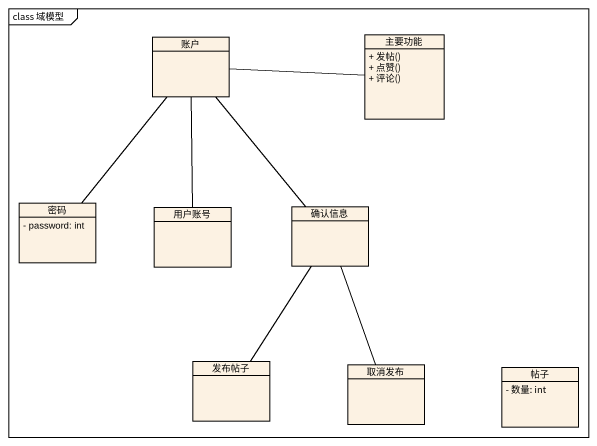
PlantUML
@startuml
mainframe class 域模型
hide circle
hide empty members
skinparam classAttributeIconSize 0
class 账户
class 主要功能 {
  + 发帖()
  + 点赞()
  + 评论()
}
class 密码 {
  - password: int
}
class 用户账号
class 确认信息
class 发布帖子
class 取消发布
class 帖子 {
  - 数量: int
}
账户 -right- 主要功能
账户 -- 密码
账户 -- 用户账号
账户 -- 确认信息
确认信息 -- 发布帖子
确认信息 -- 取消发布
@enduml
